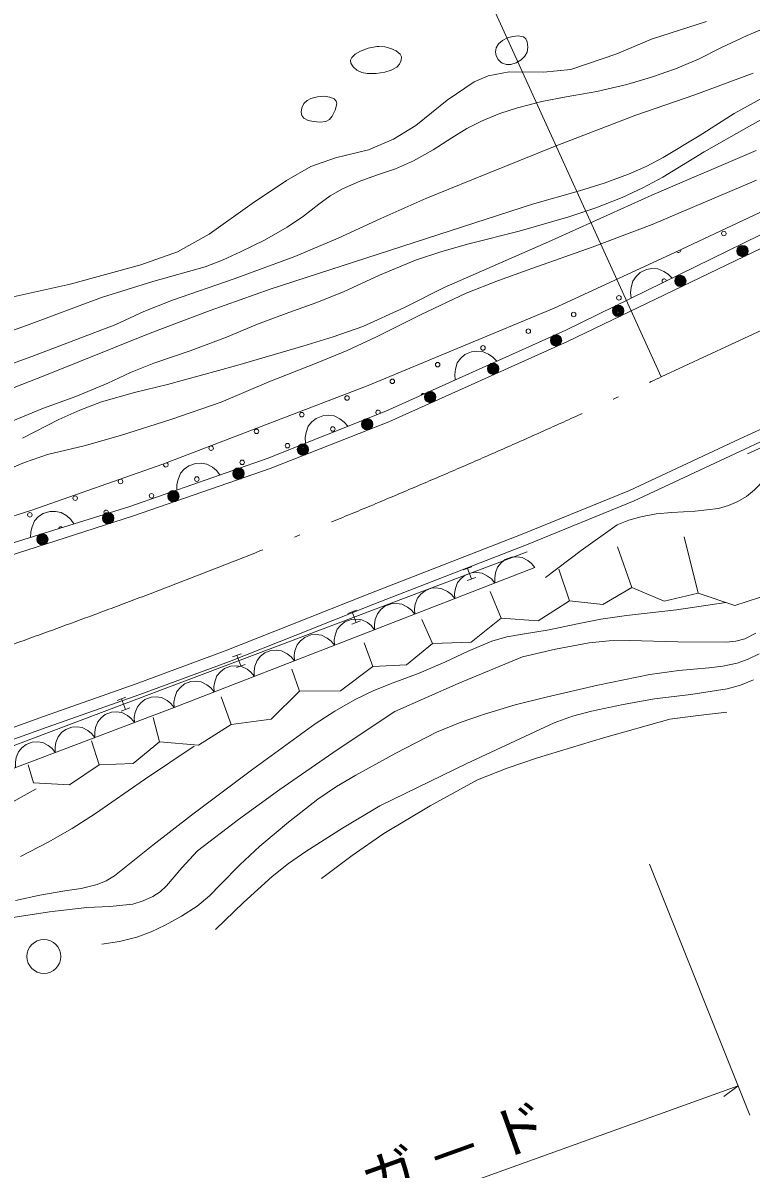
# Model space of a CAD drawing. Units: millimetres, scale not verified. Extents: x 40000 to 680000, y 20000 to 380000.
# Drawn here: x 502394 to 534385, y 259430 to 309774 of the extents above; entities that cross this region are included whole.
import ezdxf

# ---------------------------------------------------------------- set-up
doc = ezdxf.new("R2010")
doc.units = ezdxf.units.MM
doc.header["$LTSCALE"] = 1000
doc.linetypes.add('LONG_DASHED_DOTTED', pattern=[15.25, 12, -1.5, 0.25, -1.5])
for name, color, linetype, lineweight in [('S-BGD', 1, 'Continuous', 13), ('S-BGD-HTXT', 6, 'Continuous', 13), ('S-BMK', 3, 'LONG_DASHED_DOTTED', 13)]:
    doc.layers.add(name, color=color, linetype=linetype, lineweight=lineweight)
doc.styles.add('ＭＳ ゴシック', font='')
doc.styles.get('ＭＳ ゴシック').set_extended_font_data('MS Gothic')

msp = doc.modelspace()

# ---------------------------------------------------------------- linework, layer by layer
at = {"layer": 'S-BGD'}
for p, q in [((530003, 309058), (532429, 309836)), ((528490, 308412), (530003, 309058)), ((526465, 307722), (528490, 308412)), ((522838, 307455), (523751, 307633)), ((523751, 307633), (525264, 307611)), ((525264, 307611), (526465, 307722)), ((521036, 306387), (522215, 307188)), ((522215, 307188), (522838, 307455)), ((519649, 305275), (521036, 306387)), ((518669, 304674), (519649, 305275)), ((517579, 304207), (518669, 304674)), ((516133, 303851), (517579, 304207)), ((541137, 304433), (530847, 299605)), ((515042, 303472), (516133, 303851)), ((526249, 296286), (541316, 303649)), ((513974, 302849), (515042, 303472)), ((512461, 301848), (513974, 302849)), ((510570, 300491), (512461, 301848)), ((509183, 299724), (510570, 300491)), ((507580, 299145), (509183, 299724)), ((530847, 299605), (525737, 297251)), ((504465, 298300), (507580, 299145)), ((500994, 297521), (504465, 298300)), ((534223, 290850), (550860, 298437)), ((525737, 297251), (517559, 293841)), ((518343, 292725), (526249, 296286)), ((517559, 293841), (508536, 290392)), ((533894, 291510), (538220, 293509)), ((534104, 291056), (538426, 293053)), ((513123, 290643), (518343, 292725)), ((529044, 289240), (533894, 291510)), ((529245, 288782), (534104, 291056)), ((507088, 288531), (513123, 290643)), ((508536, 290392), (502792, 288375)), ((524327, 287313), (529044, 289240)), ((500278, 286416), (507088, 288531)), ((524516, 286850), (529245, 288782)), ((502792, 288375), (498380, 286968)), ((517633, 284710), (524327, 287313)), ((532054, 284733), (531438, 287200)), ((499212, 276986), (524548, 286539)), ((517814, 284244), (524516, 286850)), ((529150, 284979), (528515, 286761)), ((509034, 279708), (524890, 285856)), ((521738, 285746), (522115, 285888)), ((521927, 285817), (522103, 285349)), ((526410, 284389), (525933, 285781)), ((522291, 285420), (521915, 285278)), ((527879, 284227), (529150, 284979)), ((529150, 284979), (530561, 284372)), ((514171, 283338), (517633, 284710)), ((523409, 283626), (522926, 284801)), ((530561, 284372), (532054, 284733)), ((532054, 284733), (533674, 284180)), ((533674, 284180), (535302, 284709)), ((514355, 282873), (517814, 284244)), ((516671, 283836), (517048, 283978)), ((525037, 283507), (526410, 284389)), ((526410, 284389), (527879, 284227)), ((517224, 283510), (516847, 283368)), ((516859, 283907), (517036, 283439)), ((520382, 282519), (519919, 283568)), ((522080, 282568), (523409, 283626)), ((523409, 283626), (525037, 283507)), ((511280, 282195), (514171, 283338)), ((511464, 281730), (514355, 282873)), ((517774, 281510), (517385, 282538)), ((519247, 281580), (520382, 282519)), ((520382, 282519), (522080, 282568)), ((507363, 280751), (511280, 282195)), ((511604, 281925), (511980, 282067)), ((511792, 281996), (511969, 281529)), ((507536, 280282), (511464, 281730)), ((512157, 281600), (511780, 281458)), ((516344, 280432), (517774, 281510)), ((517774, 281510), (519247, 281580)), ((514552, 280428), (514210, 281389)), ((503296, 279314), (507363, 280751)), ((513297, 279189), (514552, 280428)), ((514552, 280428), (516344, 280432)), ((503463, 278843), (507536, 280282)), ((506537, 280015), (506913, 280157)), ((506725, 280086), (506901, 279618)), ((511550, 278951), (511101, 280173)), ((498594, 275757), (509034, 279708)), ((507090, 279689), (506713, 279547)), ((499020, 277779), (503296, 279314)), ((508401, 278189), (508122, 279270)), ((510103, 278045), (511550, 278951)), ((511550, 278951), (513297, 279189)), ((499175, 277303), (503463, 278843)), ((505743, 277180), (505414, 278237)), ((507240, 277241), (508401, 278189)), ((508401, 278189), (510103, 278045)), ((502865, 276392), (502627, 277184)), ((504435, 276306), (505743, 277180)), ((505743, 277180), (507240, 277241)), ((502865, 276392), (504435, 276306))]:
    msp.add_line(p, q, dxfattribs=at)
for points in [[(470082, 276869), (486168, 281715), (500411, 285923), (507254, 288117), (513261, 290203), (518476, 292253), (526326, 295787), (541442, 303052), (552627, 308231), (559831, 311405), (567361, 314240)], [(535394, 309713), (534215, 309221), (533061, 308675), (532078, 308187), (531069, 307755), (530013, 307386), (528930, 307073), (527607, 306769), (526264, 306522), (525188, 306317), (524120, 306052), (523341, 305796), (522576, 305481), (521896, 305134), (521243, 304734), (520416, 304197), (519559, 303713), (518764, 303372), (517934, 303082), (517168, 302811), (516429, 302486), (515893, 302178), (515390, 301820), (514717, 301285), (514010, 300800), (513001, 300236), (511952, 299720), (511190, 299367), (510397, 299068), (508108, 298421), (505841, 297716), (502549, 296481), (499229, 295299)], [(536247, 307225), (533635, 305795), (532101, 304808), (530526, 303867), (529779, 303469), (529003, 303125), (527932, 302734), (526842, 302400), (524787, 301810), (522742, 301160), (518003, 299624), (513258, 298081), (510615, 297141), (507981, 296141), (503356, 294283), (498705, 292468)], [(499318, 293856), (502904, 295165), (506471, 296532), (507710, 297092), (508971, 297595), (511669, 298527), (514347, 299516), (516238, 300322), (518113, 301186), (520096, 302061), (522111, 302886), (525706, 304332), (529322, 305723), (531910, 306620), (534476, 307573)], [(501196, 291988), (503292, 292847), (504717, 293371), (506118, 293952), (507114, 294419), (508141, 294833), (509743, 295371), (511332, 295967), (512694, 296539), (514078, 297055), (515301, 297489), (516509, 297983), (518060, 298692), (519645, 299351), (520797, 299738), (521978, 300071), (524190, 300634), (526384, 301256), (527563, 301656), (528722, 302112), (529627, 302527), (530505, 302996), (532326, 304105), (534182, 305166), (536597, 306511)], [(534614, 304175), (530020, 302212), (525478, 300163), (520902, 298154), (519123, 297267), (517322, 296437), (516022, 295981), (514695, 295580), (511735, 294706), (508752, 293888), (507295, 293538), (505843, 293126), (504897, 292771), (503972, 292360), (502382, 291531)], [(501477, 290050), (502465, 290461), (503474, 290816), (505082, 291203), (506676, 291649), (508895, 292351), (511099, 293111), (513200, 294008), (515321, 294850), (516640, 295392), (517935, 295989), (519890, 296972), (521868, 297899), (523292, 298466), (524751, 298983), (527397, 299922), (530033, 300921), (534620, 302873)], [(529117, 297688), (529088, 297929), (529111, 298157), (529185, 298438), (529330, 298643), (529510, 298809), (529789, 298945), (530030, 298985), (530281, 298974), (530553, 298862), (530746, 298740), (530914, 298566)], [(521385, 294095), (521363, 294338), (521392, 294565), (521475, 294843), (521627, 295043), (521812, 295203), (522095, 295331), (522338, 295363), (522588, 295344), (522856, 295224), (523045, 295095), (523208, 294916)], [(514804, 291314), (514793, 291557), (514833, 291783), (514928, 292057), (515087, 292250), (515280, 292402), (515568, 292517), (515812, 292539), (516061, 292509), (516323, 292377), (516507, 292241), (516662, 292055)], [(509162, 289257), (509161, 289500), (509210, 289724), (509317, 289994), (509485, 290180), (509683, 290324), (509976, 290426), (510221, 290438), (510468, 290397), (510725, 290254), (510902, 290110), (511049, 289917)], [(525359, 285411), (526914, 286597), (528505, 287733), (529007, 287936), (529538, 288086), (530213, 288211), (530896, 288277), (531928, 288333), (532957, 288450), (533389, 288570), (533803, 288747), (534186, 288978), (534540, 289263), (535018, 289759), (535464, 290310), (535508, 290366), (535558, 290430)], [(502728, 287177), (502736, 287420), (502793, 287642), (502909, 287908), (503084, 288088), (503287, 288225), (503583, 288317), (503829, 288320), (504074, 288270), (504326, 288118), (504498, 287967), (504638, 287770)], [(524890, 285856), (524745, 286032), (524573, 286163), (524326, 286290), (524091, 286321), (523859, 286307), (523586, 286201), (523404, 286055), (523251, 285874), (523155, 285613), (523120, 285402), (523128, 285172)], [(523128, 285172), (522984, 285349), (522811, 285480), (522564, 285607), (522330, 285638), (522097, 285624), (521824, 285518), (521642, 285372), (521490, 285191), (521393, 284930), (521358, 284719), (521366, 284489)], [(521366, 284489), (521222, 284666), (521049, 284797), (520803, 284924), (520568, 284955), (520335, 284941), (520062, 284835), (519881, 284689), (519728, 284508), (519631, 284247), (519597, 284036), (519605, 283806)], [(502061, 271228), (503142, 271467), (504235, 271647), (504954, 271760), (505661, 271932), (506055, 272090), (506423, 272304), (508097, 273664), (509803, 274971), (512498, 277002), (515234, 278989), (516099, 279548), (516995, 280054), (517812, 280448), (518663, 280792), (519807, 281213), (520935, 281694), (521953, 282184), (523001, 282622), (523661, 282804), (524336, 282929), (525512, 283113), (526685, 283358), (527789, 283579), (528916, 283744), (531103, 284001), (533279, 284314)], [(519605, 283806), (519460, 283983), (519288, 284114), (519041, 284241), (518806, 284272), (518573, 284258), (518300, 284152), (518119, 284006), (517966, 283825), (517870, 283564), (517835, 283353), (517843, 283123)], [(517843, 283123), (517698, 283300), (517526, 283431), (517279, 283558), (517044, 283589), (516812, 283575), (516539, 283469), (516357, 283323), (516204, 283142), (516108, 282881), (516073, 282670), (516081, 282440)], [(501949, 270475), (503561, 270724), (505195, 270915), (506213, 270960), (507230, 271066), (507676, 271207), (508104, 271405), (508422, 271613), (508709, 271874), (509370, 272668), (510068, 273412), (511860, 274779), (513687, 276096), (516193, 277839), (518731, 279531), (521522, 280761), (524336, 281935), (525796, 282268), (527278, 282543), (528151, 282628), (529038, 282654), (531174, 282585), (533311, 282575), (533717, 282618), (534117, 282722), (534592, 282970)], [(516081, 282440), (515936, 282617), (515764, 282748), (515517, 282875), (515283, 282906), (515050, 282892), (514777, 282786), (514595, 282640), (514443, 282459), (514346, 282198), (514311, 281987), (514319, 281757)], [(505863, 269308), (506643, 269432), (507405, 269615), (508028, 269851), (508642, 270147), (509358, 270535), (510048, 270976), (510585, 271434), (511085, 271940), (511927, 272797), (512807, 273609), (514057, 274664), (515352, 275678), (516169, 276230), (517020, 276732), (518781, 277702), (520566, 278616), (521600, 279043), (522666, 279417), (524016, 279821), (525380, 280165), (527648, 280688), (529931, 281151), (531218, 281325), (532523, 281441), (533149, 281518), (533772, 281655), (534261, 281826), (534735, 282056)], [(514319, 281757), (514175, 281934), (514002, 282065), (513756, 282192), (513521, 282223), (513288, 282209), (513015, 282103), (512834, 281957), (512681, 281776), (512584, 281515), (512549, 281304), (512558, 281074)], [(512558, 281074), (512413, 281251), (512241, 281382), (511994, 281509), (511759, 281540), (511526, 281526), (511253, 281420), (511072, 281274), (510919, 281093), (510822, 280832), (510788, 280621), (510796, 280391)], [(510796, 280391), (510651, 280568), (510479, 280699), (510232, 280826), (509997, 280857), (509765, 280843), (509492, 280737), (509310, 280590), (509157, 280410), (509061, 280149), (509026, 279938), (509034, 279708)], [(510860, 269946), (512080, 271136), (513344, 272285), (514064, 272853), (514827, 273378), (516432, 274407), (518075, 275390), (521895, 277244), (525729, 279037), (526539, 279317), (527379, 279544), (528758, 279843), (530145, 280082), (531739, 280272), (533328, 280523), (533921, 280692), (534494, 280917)], [(509034, 279708), (508893, 279884), (508724, 280014), (508482, 280141), (508251, 280173), (508022, 280161), (507753, 280059), (507573, 279916), (507421, 279739), (507324, 279484), (507288, 279276), (507294, 279050)], [(507294, 279050), (507153, 279225), (506984, 279355), (506742, 279482), (506511, 279514), (506282, 279502), (506012, 279400), (505833, 279257), (505681, 279081), (505584, 278825), (505548, 278617), (505554, 278391)], [(515517, 272190), (516860, 273204), (518243, 274172), (520286, 275378), (522364, 276534), (523666, 277043), (524998, 277499), (527901, 278374), (530816, 279190), (532062, 279354), (533317, 279506)], [(505554, 278391), (505413, 278566), (505244, 278697), (505002, 278824), (504771, 278856), (504542, 278844), (504272, 278742), (504093, 278599), (503941, 278422), (503843, 278166), (503808, 277959), (503814, 277732)], [(503814, 277732), (503673, 277908), (503504, 278038), (503262, 278165), (503031, 278197), (502802, 278185), (502532, 278083), (502353, 277940), (502201, 277763), (502103, 277508), (502068, 277300), (502074, 277074)], [(502282, 273159), (503498, 273785), (504553, 274388), (505588, 275050), (507741, 276542), (509918, 278003)], [(502969, 276125), (501424, 275273), (499842, 274469), (498114, 273638), (496358, 272860), (495722, 272659), (495071, 272517), (494597, 272460), (494110, 272425)]]:
    msp.add_lwpolyline(points, dxfattribs=at)
for points in [[(523406, 308035), (523270, 308162), (523180, 308327), (523149, 308498), (523180, 308674), (523292, 308855), (523458, 309003), (523680, 309122), (523921, 309184), (524155, 309204), (524381, 309165), (524486, 309076), (524549, 308942), (524576, 308709), (524541, 308492), (524444, 308315), (524280, 308151), (524065, 308023), (523829, 307955), (523637, 307952), (523450, 308009), (523432, 308019)], [(518026, 308742), (518299, 308724), (518555, 308648), (518786, 308546), (518968, 308401), (519021, 308283), (519015, 308137), (518944, 307968), (518824, 307835), (518575, 307695), (518288, 307605), (517917, 307551), (517523, 307555), (517288, 307601), (517067, 307706), (516905, 307842), (516801, 308009), (516791, 308137), (516842, 308257), (516991, 308407), (517219, 308540), (517569, 308666), (517943, 308736), (517979, 308739)], [(515050, 306459), (514875, 306370), (514738, 306232), (514651, 306051), (514623, 305852), (514653, 305708), (514738, 305591), (514927, 305493), (515163, 305442), (515448, 305410), (515708, 305441), (515859, 305533), (515976, 305677), (516115, 305946), (516190, 306221), (516158, 306340), (516065, 306438), (515874, 306520), (515632, 306552), (515332, 306534)]]:
    msp.add_lwpolyline(points, close=True, dxfattribs=at)
for centre, radius in [((533189, 300526), 99.5), ((534010, 299756), 249), ((534010, 299756), 220), ((534010, 299756), 191), ((534010, 299756), 161), ((534010, 299756), 132), ((534010, 299756), 97.5), ((534010, 299756), 67.5), ((534010, 299756), 38.8), ((534010, 299756), 7.5), ((531278, 298443), 249), ((531278, 298443), 220), ((531278, 298443), 191), ((531278, 298443), 161), ((531278, 298443), 132), ((531278, 298443), 97.5), ((531278, 298443), 67.5), ((531278, 298443), 38.8), ((531278, 298443), 7.5), ((528579, 297698), 99.5), ((526588, 296965), 99.5), ((528546, 297130), 249), ((528546, 297130), 220), ((528546, 297130), 191), ((528546, 297130), 161), ((528546, 297130), 132), ((528546, 297130), 97.5), ((528546, 297130), 67.5), ((528546, 297130), 38.8), ((528546, 297130), 7.5), ((524598, 296232), 99.5), ((525815, 295829), 249), ((525815, 295829), 220), ((522607, 295499), 99.5), ((525815, 295829), 191), ((525815, 295829), 161), ((525815, 295829), 132), ((525815, 295829), 97.5), ((525815, 295829), 67.5), ((525815, 295829), 38.8), ((525815, 295829), 7.5), ((520617, 294765), 99.5), ((523052, 294585), 249), ((523052, 294585), 220), ((523052, 294585), 191), ((523052, 294585), 161), ((523052, 294585), 132), ((523052, 294585), 97.5), ((523052, 294585), 67.5), ((523052, 294585), 38.8), ((523052, 294585), 7.5), ((518626, 294032), 99.5), ((520288, 293341), 249), ((520288, 293341), 220), ((520288, 293341), 191), ((516635, 293299), 99.5), ((520288, 293341), 161), ((520288, 293341), 132), ((520288, 293341), 97.5), ((520288, 293341), 67.5), ((520288, 293341), 38.8), ((520288, 293341), 7.5), ((514645, 292566), 99.5), ((516007, 291937), 99.5), ((517518, 292143), 249), ((517518, 292143), 220), ((517518, 292143), 191), ((517518, 292143), 161), ((517518, 292143), 132), ((517518, 292143), 97.5), ((517518, 292143), 67.5), ((517518, 292143), 38.8), ((517518, 292143), 7.5), ((512654, 291833), 99.5), ((514016, 291204), 99.5), ((514697, 291035), 249), ((514697, 291035), 220), ((514697, 291035), 191), ((514697, 291035), 161), ((514697, 291035), 132), ((514697, 291035), 97.5), ((514697, 291035), 67.5), ((514697, 291035), 38.8), ((514697, 291035), 7.5), ((512026, 290471), 99.5), ((511866, 289982), 249), ((511866, 289982), 220), ((511866, 289982), 191), ((511866, 289982), 161), ((511866, 289982), 132), ((511866, 289982), 97.5), ((511866, 289982), 67.5), ((511866, 289982), 38.8), ((511866, 289982), 7.5), ((506682, 289633), 99.5), ((510035, 289738), 99.5), ((504692, 288900), 99.5), ((508044, 289004), 99.5), ((509003, 288987), 249), ((509003, 288987), 220), ((509003, 288987), 191), ((509003, 288987), 161), ((509003, 288987), 132), ((509003, 288987), 97.5), ((509003, 288987), 67.5), ((509003, 288987), 38.8), ((509003, 288987), 7.5), ((502701, 288167), 99.5), ((506137, 288020), 249), ((506137, 288020), 220), ((506137, 288020), 191), ((506137, 288020), 161), ((506137, 288020), 132), ((506137, 288020), 97.5), ((506137, 288020), 67.5), ((506137, 288020), 38.8), ((506137, 288020), 7.5), ((503251, 287095), 249), ((503251, 287095), 220), ((503251, 287095), 191), ((503251, 287095), 161), ((503251, 287095), 132), ((503251, 287095), 97.5), ((503251, 287095), 67.5), ((503251, 287095), 38.8), ((503251, 287095), 7.5), ((503316, 268770), 746)]:
    msp.add_circle(centre, radius, dxfattribs=at)
for centre, start, end in [((531198, 299793), 217.5339, 12.7389), ((530570, 298431), 8.2007, 223.8887), ((519988, 293403), 59.1679, 169.3241), ((517997, 292670), 330.9109, 252.5775), ((510664, 291099), 119.2862, 102.5621), ((508673, 290366), 154.2679, 67.5804), ((506054, 288271), 341.0229, 233.4852), ((504063, 287538), 48.0497, 166.4584)]:
    msp.add_arc(centre, 99.5, start, end, dxfattribs=at)
at = {"layer": 'S-BGD-HTXT'}
for p, q in [((530439, 294222), (511731, 335353)), ((534329, 261803), (529919, 272829)), ((501260, 251398), (533818, 263080)), ((533818, 263080), (533185, 262624))]:
    msp.add_line(p, q, dxfattribs=at)
at = {"layer": 'S-BMK'}
msp.add_line((530439, 294222), (547891, 302369), dxfattribs=at)
msp.add_arc((393493, 585984), 322302, 289.61992, 295.1443, dxfattribs=at)

# ---------------------------------------------------------------- texts
at = {"layer": 'S-BGD-HTXT', "insert": (509223, 254742), "char_height": 1833, "attachment_point": 7, "rotation": 19.7, "style": 'ＭＳ ゴシック'}
msp.add_mtext('\\T1.2;ストンガ－ド', dxfattribs=at)

doc.saveas('drawing.dxf')
